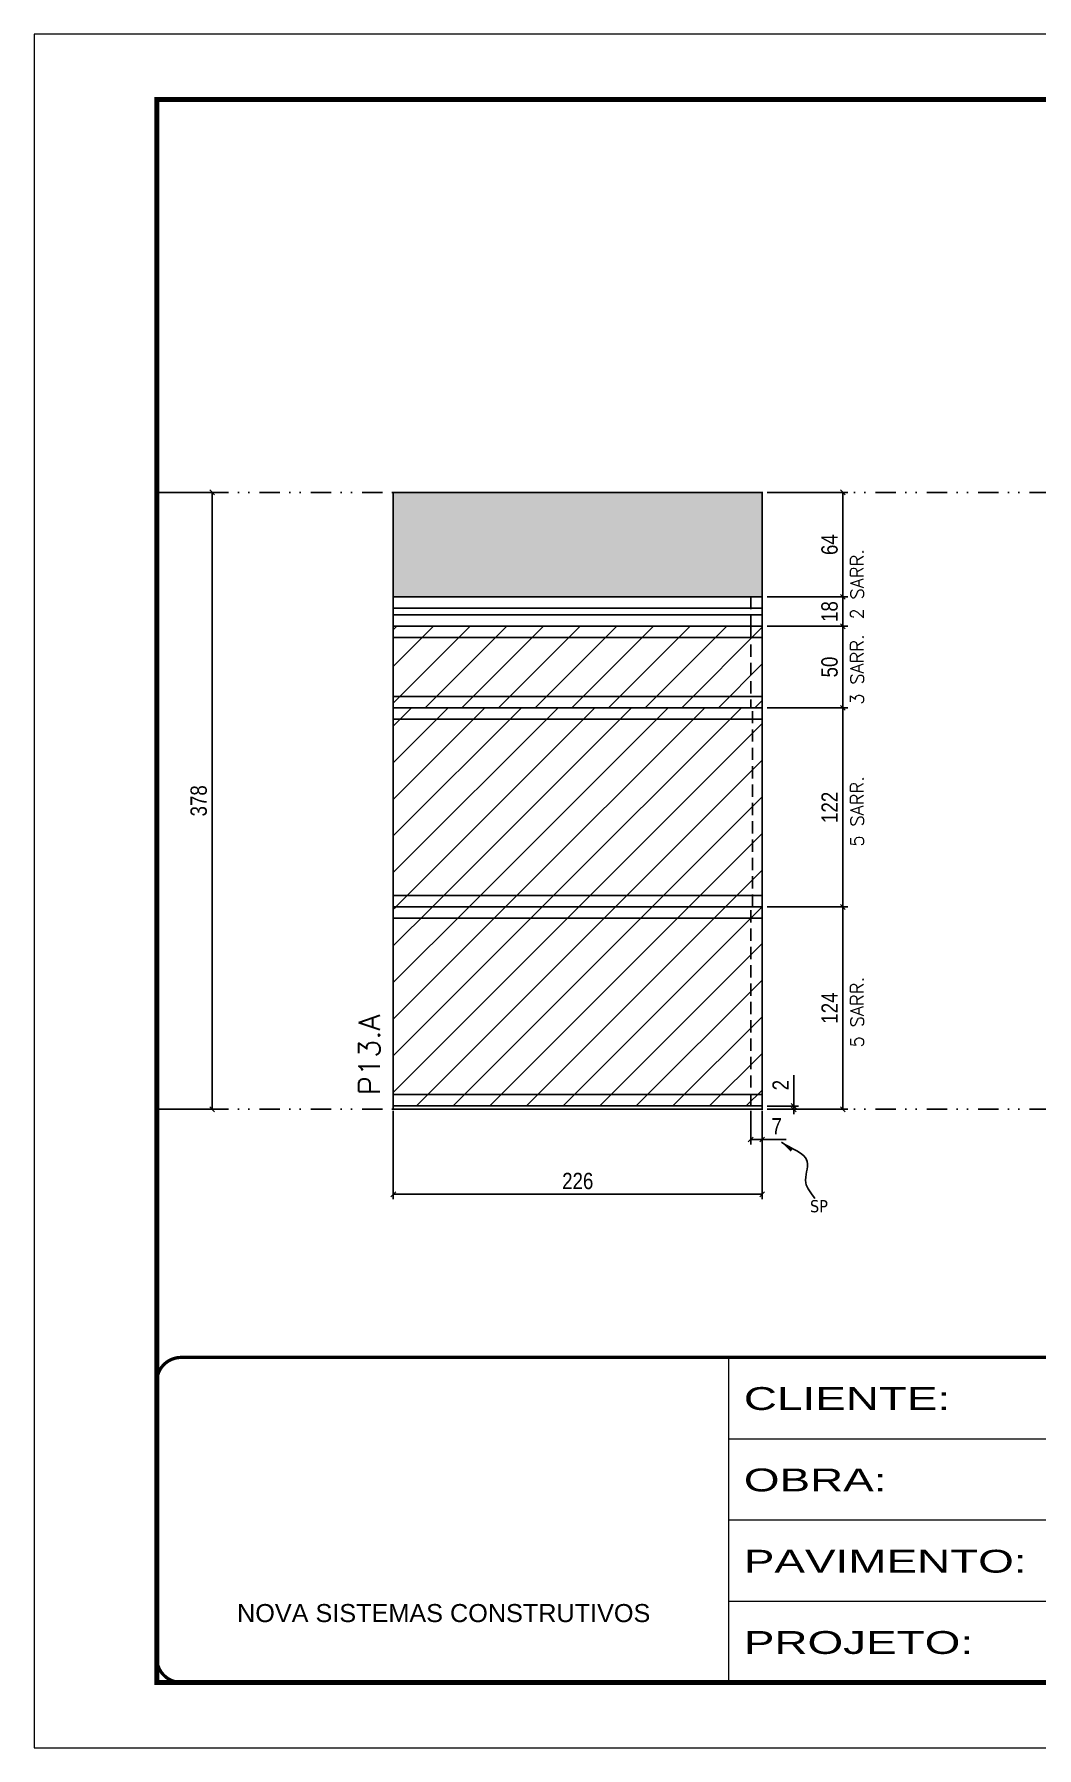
# Model space of a CAD drawing. Extents: x 2949 to 9203, y -16089 to 12527.
# Drawn here: x 2949 to 3563, y -3455 to -2405 of the extents above; entities that cross this region are included whole.
import ezdxf

# ---------------------------------------------------------------- set-up
doc = ezdxf.new("R2010")
doc.units = 0
for name, pattern in [('CONTINUO', [0]), ('DASHED', [0.75, 0.5, -0.25]), ('DIVIDE2', [0.625, 0.25, -0.125, 0, -0.125, 0, -0.125]), ('HIDDEN', [0.375, 0.25, -0.125])]:
    doc.linetypes.add(name, pattern=pattern)
for name, color, linetype in [('COTA', 241, 'Continuous'), ('Nível', 160, 'Continuous'), ('Painéis', 200, 'Continuous'), ('Romaneio', 10, 'Continuous'), ('SARR_2.2x7', 40, 'Continuous'), ('Sarrafo de Pressão', 42, 'HIDDEN'), ('texto', 7, 'Continuous')]:
    doc.layers.add(name, color=color, linetype=linetype)
for name, color, linetype, lineweight in [('Folhas', 255, 'Continuous', 9), ('Hachura', 251, 'Continuous', 9), ('SARRAFO DE PRESSAO', 251, 'DASHED', 9), ('Texto Seção', 7, 'Continuous', 15)]:
    doc.layers.add(name, color=color, linetype=linetype, lineweight=lineweight)
doc.styles.add('ARIAL', font='arial.ttf')
doc.styles.add('COTA TECNICA', font='techl___.ttf', dxfattribs={"height": 10})
doc.styles.add('COTA TECNICA-50', font='techl___.ttf', dxfattribs={"height": 10})
doc.styles.add('REGUA-120', font='ROMANS.shx', dxfattribs={"height": 15})
doc.styles.add('ROMANS', font='romans.shx')
doc.styles.get("Standard").update_dxf_attribs({"font": 'arial.ttf'})
doc.styles.add('Tecnologia', font='')
doc.styles.get('Tecnologia').set_extended_font_data('Forgotten Futurist')
doc.dimstyles.new('COTA PAINEL-50', dxfattribs={"dimtxt": 10, "dimasz": 3, "dimexe": 3, "dimexo": 3, "dimgap": 3, "dimtad": 1, "dimdec": 1, "dimzin": 12, "dimdsep": 46, "dimtxsty": 'COTA TECNICA-50', "dimblk1": 'OBLIQUE', "dimblk2": 'OBLIQUE', "dimsah": 1, "dimcen": 0.9, "dimclrd": 4, "dimclre": 4, "dimclrt": 240, "dimadec": 1, "dimazin": 3, "dimtfac": 1, "dimtdec": 1, "dimtmove": 0, "dimatfit": 3, "dimfxl": 1, "dimtolj": 1, "dimtzin": 12, "dimarcsym": 0})
doc.dimstyles.new('PAINEL', dxfattribs={"dimtxt": 10, "dimasz": 3, "dimexe": 3, "dimexo": 3, "dimgap": 3, "dimtad": 1, "dimdec": 1, "dimzin": 12, "dimdsep": 46, "dimtxsty": 'COTA TECNICA', "dimblk1": 'OBLIQUE', "dimblk2": 'OBLIQUE', "dimsah": 1, "dimcen": 0.9, "dimclrd": 4, "dimclre": 4, "dimclrt": 240, "dimadec": 1, "dimazin": 3, "dimtfac": 1, "dimtdec": 1, "dimtmove": 0, "dimatfit": 3, "dimfxl": 1, "dimtolj": 1, "dimtzin": 12, "dimarcsym": 0})
doc.dimstyles.get("Standard").update_dxf_attribs({"dimtxt": 0.18, "dimasz": 0.18, "dimexe": 0.18, "dimexo": 0.0625, "dimgap": 0.09, "dimtad": 0, "dimtih": 1, "dimtoh": 1, "dimdec": 4, "dimzin": 0, "dimdsep": 46, "dimtxsty": 'Standard', "dimcen": 0.09, "dimadec": 0, "dimazin": 0, "dimtfac": 1, "dimtdec": 4, "dimtofl": 0, "dimtmove": 0, "dimatfit": 3, "dimfxl": 1, "dimtolj": 1, "dimtzin": 0, "dimarcsym": 0})
pattern_1 = [(45, (-129255.467, -35347.797), (-11.2253202, 11.2253202), [])]

# ---------------------------------------------------------------- blocks, each defined once
blk = doc.blocks.new('9999999999')
at = {"color": 30, "linetype": 'CONTINUO'}
for p, q in [((98564.6, 34230.2), (98564.6, 34429.4)), ((98564.6, 34379.6), (99584, 34379.6)), ((98564.6, 34329.8), (99488, 34329.8)), ((98564.6, 34280), (99488, 34280))]:
    blk.add_line(p, q, dxfattribs=at)
at = {"color": 30, "linetype": 'CONTINUO', "const_width": 2}
blk.add_lwpolyline([(99584, 34230.2), (99584, 34414.4, 0.414214), (99569, 34429.4), (98229, 34429.4, 0.414214), (98214, 34414.4), (98214, 34245.2, 0.414214), (98229, 34230.2), (99584, 34230.2)], format="xyb", dxfattribs=at)
at = {"layer": 'Folhas'}
blk.add_lwpolyline([(98139, 34190.2), (99624, 34190.2), (99624, 35240.2), (98139, 35240.2)], close=True, dxfattribs=at)
at = {"layer": 'Folhas', "color": 30, "const_width": 3}
blk.add_lwpolyline([(98214, 34230.2), (99584, 34230.2), (99584, 35200.2), (98214, 35200.2)], close=True, dxfattribs=at)
at = {"color": 7, "linetype": 'Continuous', "ltscale": 5, "style": 'ARIAL'}
blk.add_text('NOVA SISTEMAS CONSTRUTIVOS', height=11.059, dxfattribs=at).set_placement((98263.2, 34267.2))
at = {"layer": 'Folhas', "color": 7, "style": 'Tecnologia', "width": 1.5}
for s, p in [('CLIENTE:', (98573.7, 34397.2)), ('OBRA:', (98573.7, 34347.3)), ('PAVIMENTO:', (98573.7, 34297.5)), ('PROJETO:', (98573.7, 34247.7))]:
    blk.add_text(s, height=14, dxfattribs=at).set_placement(p)
blk = doc.blocks.new('_Oblique')
at = {"color": 0, "linetype": 'ByBlock', "lineweight": -2}
blk.add_line((-0.5, -0.5), (0.5, 0.5), dxfattribs=at)
blk = doc.blocks.new('*D1646')
at = {"layer": 'COTA', "color": 4, "linetype": 'ByBlock', "lineweight": -2, "transparency": 16777216}
for p, q in [((3027, -2685.5), (3061, -2685.5)), ((3058, -2685.5), (3058, -3063.5)), ((3027, -3063.5), (3061, -3063.5))]:
    blk.add_line(p, q, dxfattribs=at)
at = {"layer": 'Defpoints', "color": 0, "linetype": 'ByBlock', "transparency": 16777216}
for p in [(3024, -2685.5), (3024, -3063.5), (3058, -3063.5)]:
    blk.add_point(p, dxfattribs=at)
at = {"layer": 'COTA', "color": 4, "linetype": 'ByBlock', "lineweight": -2, "transparency": 16777216, "xscale": 3, "yscale": 3, "zscale": 3}
for p, rotation in [((3058, -2685.5), 90), ((3058, -3063.5), 270)]:
    blk.add_blockref('_Oblique', p, dxfattribs=dict(at, rotation=rotation))
at = {"layer": 'COTA', "color": 240, "linetype": 'ByBlock', "transparency": 16777216, "insert": (3049.8, -2874.5), "char_height": 10, "attachment_point": 5, "rotation": 90, "style": 'COTA TECNICA'}
blk.add_mtext('\\A1;378', dxfattribs=at)
blk = doc.blocks.new('*D1618')
at = {"layer": 'COTA', "color": 4, "lineweight": -2, "transparency": 16777216}
for p, q in [((3169, -3064.5), (3169, -3118.6)), ((3395, -3064.5), (3395, -3118.6)), ((3395, -3115.6), (3169, -3115.6))]:
    blk.add_line(p, q, dxfattribs=at)
at = {"layer": 'Defpoints', "color": 0, "transparency": 16777216}
for p in [(3169, -3061.5), (3395, -3061.5), (3169, -3115.6)]:
    blk.add_point(p, dxfattribs=at)
at = {"layer": 'COTA', "color": 4, "lineweight": -2, "transparency": 16777216, "xscale": 3, "yscale": 3, "zscale": 3, "rotation": 180}
blk.add_blockref('_Oblique', (3169, -3115.6), dxfattribs=at)
at = {"layer": 'COTA', "color": 4, "lineweight": -2, "transparency": 16777216, "xscale": 3, "yscale": 3, "zscale": 3}
blk.add_blockref('_Oblique', (3395, -3115.6), dxfattribs=at)
at = {"layer": 'COTA', "color": 240, "transparency": 16777216, "insert": (3282, -3107.5), "char_height": 10, "attachment_point": 5, "style": 'COTA TECNICA'}
blk.add_mtext('\\A1;226', dxfattribs=at)
blk = doc.blocks.new('*D1619')
at = {"layer": 'COTA', "color": 4, "lineweight": -2, "transparency": 16777216}
for p, q in [((3388, -3064.5), (3388, -3085)), ((3395, -3066.5), (3395, -3085)), ((3388, -3082), (3395, -3082)), ((3395, -3082), (3409.7, -3082))]:
    blk.add_line(p, q, dxfattribs=at)
at = {"layer": 'Defpoints', "color": 0, "transparency": 16777216}
for p in [(3388, -3061.5), (3395, -3063.5), (3395, -3082)]:
    blk.add_point(p, dxfattribs=at)
at = {"layer": 'COTA', "color": 4, "lineweight": -2, "transparency": 16777216, "xscale": 3, "yscale": 3, "zscale": 3, "rotation": 180}
blk.add_blockref('_Oblique', (3388, -3082), dxfattribs=at)
at = {"layer": 'COTA', "color": 4, "lineweight": -2, "transparency": 16777216, "xscale": 3, "yscale": 3, "zscale": 3}
blk.add_blockref('_Oblique', (3395, -3082), dxfattribs=at)
at = {"layer": 'COTA', "color": 240, "transparency": 16777216, "insert": (3403.9, -3073.9), "char_height": 10, "attachment_point": 5, "style": 'COTA TECNICA-50'}
blk.add_mtext('\\A1;7', dxfattribs=at)
blk = doc.blocks.new('*D1620')
at = {"layer": 'Defpoints', "color": 0, "linetype": 'ByBlock', "transparency": 16777216}
for p in [(3395, -2939.5), (3444.4, -2939.5), (3395, -3063.5)]:
    blk.add_point(p, dxfattribs=at)
at = {"layer": 'Romaneio', "color": 4, "linetype": 'ByBlock', "lineweight": -2, "transparency": 16777216}
for p, q in [((3398, -2939.5), (3447.4, -2939.5)), ((3444.4, -3063.5), (3444.4, -2939.5)), ((3398, -3063.5), (3447.4, -3063.5))]:
    blk.add_line(p, q, dxfattribs=at)
at = {"layer": 'Romaneio', "color": 4, "linetype": 'ByBlock', "lineweight": -2, "transparency": 16777216, "xscale": 3, "yscale": 3, "zscale": 3}
for p, rotation in [((3444.4, -2939.5), 90), ((3444.4, -3063.5), 270)]:
    blk.add_blockref('_Oblique', p, dxfattribs=dict(at, rotation=rotation))
at = {"layer": 'Romaneio', "color": 240, "linetype": 'ByBlock', "transparency": 16777216, "insert": (3436.3, -3001.5), "char_height": 10, "attachment_point": 5, "rotation": 90, "style": 'COTA TECNICA'}
blk.add_mtext('\\A1;124', dxfattribs=at)
blk = doc.blocks.new('*D1621')
at = {"layer": 'COTA', "color": 4, "lineweight": -2, "transparency": 16777216}
for p, q in [((3414.3, -3061.5), (3414.3, -3042.7)), ((3398, -3061.5), (3417.3, -3061.5)), ((3398, -3063.5), (3417.3, -3063.5)), ((3414.3, -3063.5), (3414.3, -3061.5)), ((3414.3, -3063.5), (3414.3, -3066.5))]:
    blk.add_line(p, q, dxfattribs=at)
at = {"layer": 'Defpoints', "color": 0, "transparency": 16777216}
for p in [(3395, -3061.5), (3395, -3063.5), (3414.3, -3063.5)]:
    blk.add_point(p, dxfattribs=at)
at = {"layer": 'COTA', "color": 4, "lineweight": -2, "transparency": 16777216, "xscale": 3, "yscale": 3, "zscale": 3}
for p, rotation in [((3414.3, -3061.5), 270), ((3414.3, -3063.5), 90)]:
    blk.add_blockref('_Oblique', p, dxfattribs=dict(at, rotation=rotation))
at = {"layer": 'COTA', "color": 240, "transparency": 16777216, "insert": (3406.3, -3048.7), "char_height": 10, "attachment_point": 5, "rotation": 90, "style": 'COTA TECNICA-50'}
blk.add_mtext('\\A1;2', dxfattribs=at)
blk = doc.blocks.new('*D1640')
at = {"layer": 'COTA', "color": 4, "linetype": 'ByBlock', "lineweight": -2, "transparency": 16777216}
for p, q in [((3398, -2817.5), (3447.4, -2817.5)), ((3444.4, -2817.5), (3444.4, -2939.5)), ((3398, -2939.5), (3447.4, -2939.5))]:
    blk.add_line(p, q, dxfattribs=at)
at = {"layer": 'Defpoints', "color": 0, "linetype": 'ByBlock', "transparency": 16777216}
for p in [(3395, -2817.5), (3395, -2939.5), (3444.4, -2939.5)]:
    blk.add_point(p, dxfattribs=at)
at = {"layer": 'COTA', "color": 4, "linetype": 'ByBlock', "lineweight": -2, "transparency": 16777216, "xscale": 3, "yscale": 3, "zscale": 3}
for p, rotation in [((3444.4, -2817.5), 90), ((3444.4, -2939.5), 270)]:
    blk.add_blockref('_Oblique', p, dxfattribs=dict(at, rotation=rotation))
at = {"layer": 'COTA', "color": 240, "linetype": 'ByBlock', "transparency": 16777216, "insert": (3436.3, -2878.5), "char_height": 10, "attachment_point": 5, "rotation": 90, "style": 'COTA TECNICA'}
blk.add_mtext('\\A1;122', dxfattribs=at)
blk = doc.blocks.new('*D1641')
at = {"layer": 'COTA', "color": 4, "linetype": 'ByBlock', "lineweight": -2, "transparency": 16777216}
for p, q in [((3398, -2685.5), (3447.4, -2685.5)), ((3444.4, -2685.5), (3444.4, -2749.5)), ((3398, -2749.5), (3447.4, -2749.5))]:
    blk.add_line(p, q, dxfattribs=at)
at = {"layer": 'Defpoints', "color": 0, "linetype": 'ByBlock', "transparency": 16777216}
for p in [(3395, -2685.5), (3395, -2749.5), (3444.4, -2749.5)]:
    blk.add_point(p, dxfattribs=at)
at = {"layer": 'COTA', "color": 4, "linetype": 'ByBlock', "lineweight": -2, "transparency": 16777216, "xscale": 3, "yscale": 3, "zscale": 3}
for p, rotation in [((3444.4, -2685.5), 90), ((3444.4, -2749.5), 270)]:
    blk.add_blockref('_Oblique', p, dxfattribs=dict(at, rotation=rotation))
at = {"layer": 'COTA', "color": 240, "linetype": 'ByBlock', "transparency": 16777216, "insert": (3436.3, -2717.5), "char_height": 10, "attachment_point": 5, "rotation": 90, "style": 'COTA TECNICA'}
blk.add_mtext('\\A1;64', dxfattribs=at)
blk = doc.blocks.new('*D1652')
at = {"layer": 'COTA', "color": 4, "lineweight": -2, "transparency": 16777216}
for p, q in [((3398, -2767.5), (3447.4, -2767.5)), ((3444.4, -2817.5), (3444.4, -2767.5)), ((3398, -2817.5), (3447.4, -2817.5))]:
    blk.add_line(p, q, dxfattribs=at)
at = {"layer": 'Defpoints', "color": 0, "transparency": 16777216}
for p in [(3395, -2767.5), (3444.4, -2767.5), (3395, -2817.5)]:
    blk.add_point(p, dxfattribs=at)
at = {"layer": 'COTA', "color": 4, "lineweight": -2, "transparency": 16777216, "xscale": 3, "yscale": 3, "zscale": 3}
for p, rotation in [((3444.4, -2767.5), 90), ((3444.4, -2817.5), 270)]:
    blk.add_blockref('_Oblique', p, dxfattribs=dict(at, rotation=rotation))
at = {"layer": 'COTA', "color": 240, "transparency": 16777216, "insert": (3436.3, -2792.5), "char_height": 10, "attachment_point": 5, "rotation": 90, "style": 'COTA TECNICA'}
blk.add_mtext('\\A1;50', dxfattribs=at)
blk = doc.blocks.new('*D2821')
at = {"layer": 'COTA', "color": 4, "lineweight": -2, "transparency": 16777216}
for p, q in [((3398, -2749.5), (3447.4, -2749.5)), ((3444.4, -2749.5), (3444.4, -2767.5)), ((3398, -2767.5), (3447.4, -2767.5))]:
    blk.add_line(p, q, dxfattribs=at)
at = {"layer": 'Defpoints', "color": 0, "transparency": 16777216}
for p in [(3395, -2749.5), (3395, -2767.5), (3444.4, -2767.5)]:
    blk.add_point(p, dxfattribs=at)
at = {"layer": 'COTA', "color": 4, "lineweight": -2, "transparency": 16777216, "xscale": 3, "yscale": 3, "zscale": 3}
for p, rotation in [((3444.4, -2749.5), 90), ((3444.4, -2767.5), 270)]:
    blk.add_blockref('_Oblique', p, dxfattribs=dict(at, rotation=rotation))
at = {"layer": 'COTA', "color": 240, "transparency": 16777216, "insert": (3436.3, -2758.5), "char_height": 10, "attachment_point": 5, "rotation": 90, "style": 'COTA TECNICA-50'}
blk.add_mtext('\\A1;18', dxfattribs=at)

msp = doc.modelspace()

# ---------------------------------------------------------------- hatches: boundary and pattern name
at = {"layer": 'COTA', "linetype": 'ByBlock'}
h = msp.add_hatch(dxfattribs=at)
h.set_pattern_fill('AR-CONC', color=256, scale=0.03)
h.set_pattern_definition([(50, (-129255.4665, -33018.6465), (5.46554007, -0.47817257), [0.5715, -6.2865]), (355, (-129255.4665, -33018.6465), (-1.05730264, 5.73170536), [0.4572, -5.02921753]), (100.4514447, (-129255.011, -33018.6863), (4.40823741, 5.25353256), [0.48570026, -5.34270734]), (46.1842, (-129255.4665, -33017.1225), (8.13237123, -1.26126984), [0.85725, -9.42975]), (96.6355576, (-129254.789, -33017.2276), (7.122124, 7.42278374), [0.7285507, -8.01406824]), (351.184151, (-129255.4665, -33017.1225), (7.122124, 7.42278374), [0.685799, -7.54379196]), (21, (-129254.7045, -33017.5035), (4.54843174, -3.06795595), [0.5715, -6.2865]), (326, (-129254.7045, -33017.5035), (1.85406085, 5.52563898), [0.4572, -5.0292]), (71.451445, (-129254.3255, -33017.759), (6.40249258, 2.45768307), [0.48570026, -5.34269813]), (37.5, (-129255.4665, -33018.6465), (0.092658098, 2.536651166), [0, -4.96824, 0, -5.1054, 0, -5.04825]), (7.5, (-129255.4665, -33018.6465), (2.004589875, 3.005417245), [0, -2.91084, 0, -4.85394, 0, -1.92405]), (327.5, (-129257.1658, -33018.6465), (4.067717855, -0.17186232), [0, -1.905, 0, -5.9436, 0, -7.8867]), (317.5, (-129257.9278, -33018.6465), (4.44387544, 0.76279473), [0, -2.4765, 0, -3.94716, 0, -5.6007])])
h.paths.add_polyline_path([(3169, -2685.46), (3169, -2749.46), (3395, -2749.46), (3395, -2685.46)])
at = {"layer": 'Hachura', "linetype": 'ByBlock'}
h = msp.add_hatch(dxfattribs=at)
h.set_pattern_fill('ANSI31', color=256, scale=5)
h.set_pattern_definition([(45, (0, 3445.725), (-11.22532, 11.22532), [])])
h.paths.add_polyline_path([(3169, -2767.46), (3169, -2817.46), (3395, -2817.46), (3395, -2767.46)])
h = msp.add_hatch(dxfattribs=at)
h.set_pattern_fill('ANSI31', color=256, scale=5)
h.set_pattern_definition(pattern_1)
h.paths.add_polyline_path([(3395, -2939.46), (3395, -2817.46), (3169, -2817.46), (3169, -2939.46)])
h = msp.add_hatch(dxfattribs=at)
h.set_pattern_fill('ANSI31', color=256, scale=5)
h.set_pattern_definition(pattern_1)
h.paths.add_polyline_path([(3169, -2939.46), (3169, -3061.46), (3395, -3061.46), (3395, -2939.46)])

# ---------------------------------------------------------------- linework, layer by layer
at = {"layer": 'COTA', "linetype": 'ByBlock'}
for p, q in [((3169, -2749.46), (3169, -2685.46)), ((3169, -2685.46), (3395, -2685.46)), ((3395, -2749.46), (3395, -2685.46)), ((3395, -2817.46), (3395, -2817.46))]:
    msp.add_line(p, q, dxfattribs=at)
at = {"layer": 'Nível', "color": 4, "linetype": 'DIVIDE2', "ltscale": 50}
for p, q in [((3024.03, -2685.46), (4394.03, -2685.46)), ((3024.03, -3063.46), (4394.03, -3063.46))]:
    msp.add_line(p, q, dxfattribs=at)
at = {"layer": 'Painéis'}
for p, q in [((3169, -2749.46), (3395, -2749.46)), ((3169, -2767.46), (3169, -2749.46)), ((3395, -2749.46), (3395, -2767.46)), ((3169, -2767.46), (3395, -2767.46)), ((3169, -2817.46), (3169, -2767.46)), ((3395, -2767.46), (3169, -2767.46)), ((3395, -2767.46), (3395, -2817.46))]:
    msp.add_line(p, q, dxfattribs=at)
at = {"layer": 'Painéis', "linetype": 'ByBlock'}
for p, q in [((3169, -2817.46), (3169, -3063.46)), ((3395, -2817.46), (3169, -2817.46)), ((3169, -2817.46), (3395, -2817.46)), ((3361, -2817.46), (3361, -2817.46)), ((3395, -2817.46), (3395, -3063.46)), ((3395, -2939.46), (3169, -2939.46)), ((3395, -3061.46), (3169, -3061.46)), ((3395, -3063.46), (3169, -3063.46))]:
    msp.add_line(p, q, dxfattribs=at)
at = {"layer": 'SARR_2.2x7'}
for p, q in [((3169, -2756.46), (3395, -2756.46)), ((3395, -2760.46), (3169, -2760.46)), ((3169, -2774.46), (3395, -2774.46)), ((3169, -2810.46), (3395, -2810.46)), ((3395, -2824.46), (3169, -2824.46)), ((3395, -2932.46), (3169, -2932.46)), ((3395, -2946.46), (3169, -2946.46)), ((3395, -3054.46), (3169, -3054.46))]:
    msp.add_line(p, q, dxfattribs=at)
at = {"layer": 'Sarrafo de Pressão', "ltscale": 30}
for p, q in [((3388, -2749.46), (3388, -2767.46)), ((3388, -2767.46), (3388, -2817.46)), ((3389, -2939.46), (3389, -2817.46)), ((3388, -3061.46), (3388, -2939.46))]:
    msp.add_line(p, q, dxfattribs=at)

# ---------------------------------------------------------------- block references
at = {"layer": 'SARRAFO DE PRESSAO', "color": 6, "linetype": 'ByBlock'}
msp.add_blockref('9999999999', (-95189.94, -37644.95), dxfattribs=at)

# ---------------------------------------------------------------- texts
at = {"layer": 'texto', "color": 0, "insert": (3429.78, -3122.95), "char_height": 7.5, "attachment_point": 5}
msp.add_mtext('{\\fTahoma|b0|i0|c0|p34;\\C4;SP}', dxfattribs=at)
at = {"layer": 'Texto Seção', "linetype": 'Continuous', "style": 'ROMANS'}
for s, p in [('2 SARR.', (3457.15, -2763.39)), ('3 SARR.', (3457.15, -2815.62)), ('5 SARR.', (3457.15, -2902.54)), ('5 SARR.', (3457.15, -3025.55))]:
    msp.add_text(s, height=8, rotation=90, dxfattribs=at).set_placement(p)
at = {"layer": 'Texto Seção', "style": 'REGUA-120'}
msp.add_text('P13.A', height=13, rotation=90, dxfattribs=at).set_placement((3160.78, -3054.82))

# ---------------------------------------------------------------- dimensions: what is measured, and where the dimension line sits
at = {"layer": 'COTA', "linetype": 'ByBlock'}
for base, p1, p2, picture, middle in [((3058.03, -3063.46), (3024.03, -2685.46), (3024.03, -3063.46), '*D1646', (3049.79, -2874.46)), ((3444.37, -2749.46), (3395, -2685.46), (3395, -2749.46), '*D1641', (3436.27, -2717.46)), ((3444.37, -2939.46), (3395, -2817.46), (3395, -2939.46), '*D1640', (3436.31, -2878.46))]:
    dim = msp.add_linear_dim(base=base, p1=p1, p2=p2, angle=90, dimstyle='PAINEL', dxfattribs=at)
    dim.commit()
    dim.dimension.update_dxf_attribs({"geometry": picture, "text_midpoint": middle})
at = {"layer": 'COTA'}
for p1, dimstyle, picture, middle in [((3395, -2749.46), 'COTA PAINEL-50', '*D2821', (3436.27, -2758.46)), ((3395, -2817.46), 'PAINEL', '*D1652', (3436.26, -2792.46))]:
    dim = msp.add_linear_dim(base=(3444.37, -2767.46), p1=p1, p2=(3395, -2767.46), angle=90, dimstyle=dimstyle, dxfattribs=at)
    dim.commit()
    dim.dimension.update_dxf_attribs({"geometry": picture, "text_midpoint": middle})
dim = msp.add_linear_dim(base=(3414.26, -3063.46), p1=(3395, -3061.46), p2=(3395, -3063.46), angle=90, dimstyle='COTA PAINEL-50', dxfattribs=at)
dim.commit()
dim.dimension.update_dxf_attribs({"geometry": '*D1621', "text_midpoint": (3414.26, -3048.71), "dimtype": 160})
dim = msp.add_linear_dim(base=(3169, -3115.63), p1=(3395, -3061.46), p2=(3169, -3061.46), angle=180, dimstyle='PAINEL', override={"dimarcsym": 2}, dxfattribs=at)
dim.commit()
dim.dimension.update_dxf_attribs({"geometry": '*D1618', "text_midpoint": (3282, -3107.53)})
dim = msp.add_linear_dim(base=(3395, -3081.97), p1=(3388, -3061.46), p2=(3395, -3063.46), dimstyle='COTA PAINEL-50', dxfattribs=at)
dim.commit()
dim.dimension.update_dxf_attribs({"geometry": '*D1619', "text_midpoint": (3403.87, -3073.9)})
at = {"layer": 'Romaneio', "linetype": 'ByBlock'}
dim = msp.add_aligned_dim(p1=(3395, -3063.46), p2=(3395, -2939.46), distance=-49.37, dimstyle='PAINEL', dxfattribs=at)
dim.commit()
dim.dimension.update_dxf_attribs({"geometry": '*D1620', "text_midpoint": (3436.3, -3001.46)})

# ---------------------------------------------------------------- leaders
at = {"layer": 'COTA', "path_type": 1}
msp.add_leader([(3406.83, -3083.64), (3422.62, -3095.47), (3421.69, -3108.48), (3427.24, -3118.26)], dimstyle='Standard', override={"dimasz": 8}, dxfattribs=at)

doc.saveas('drawing.dxf')
